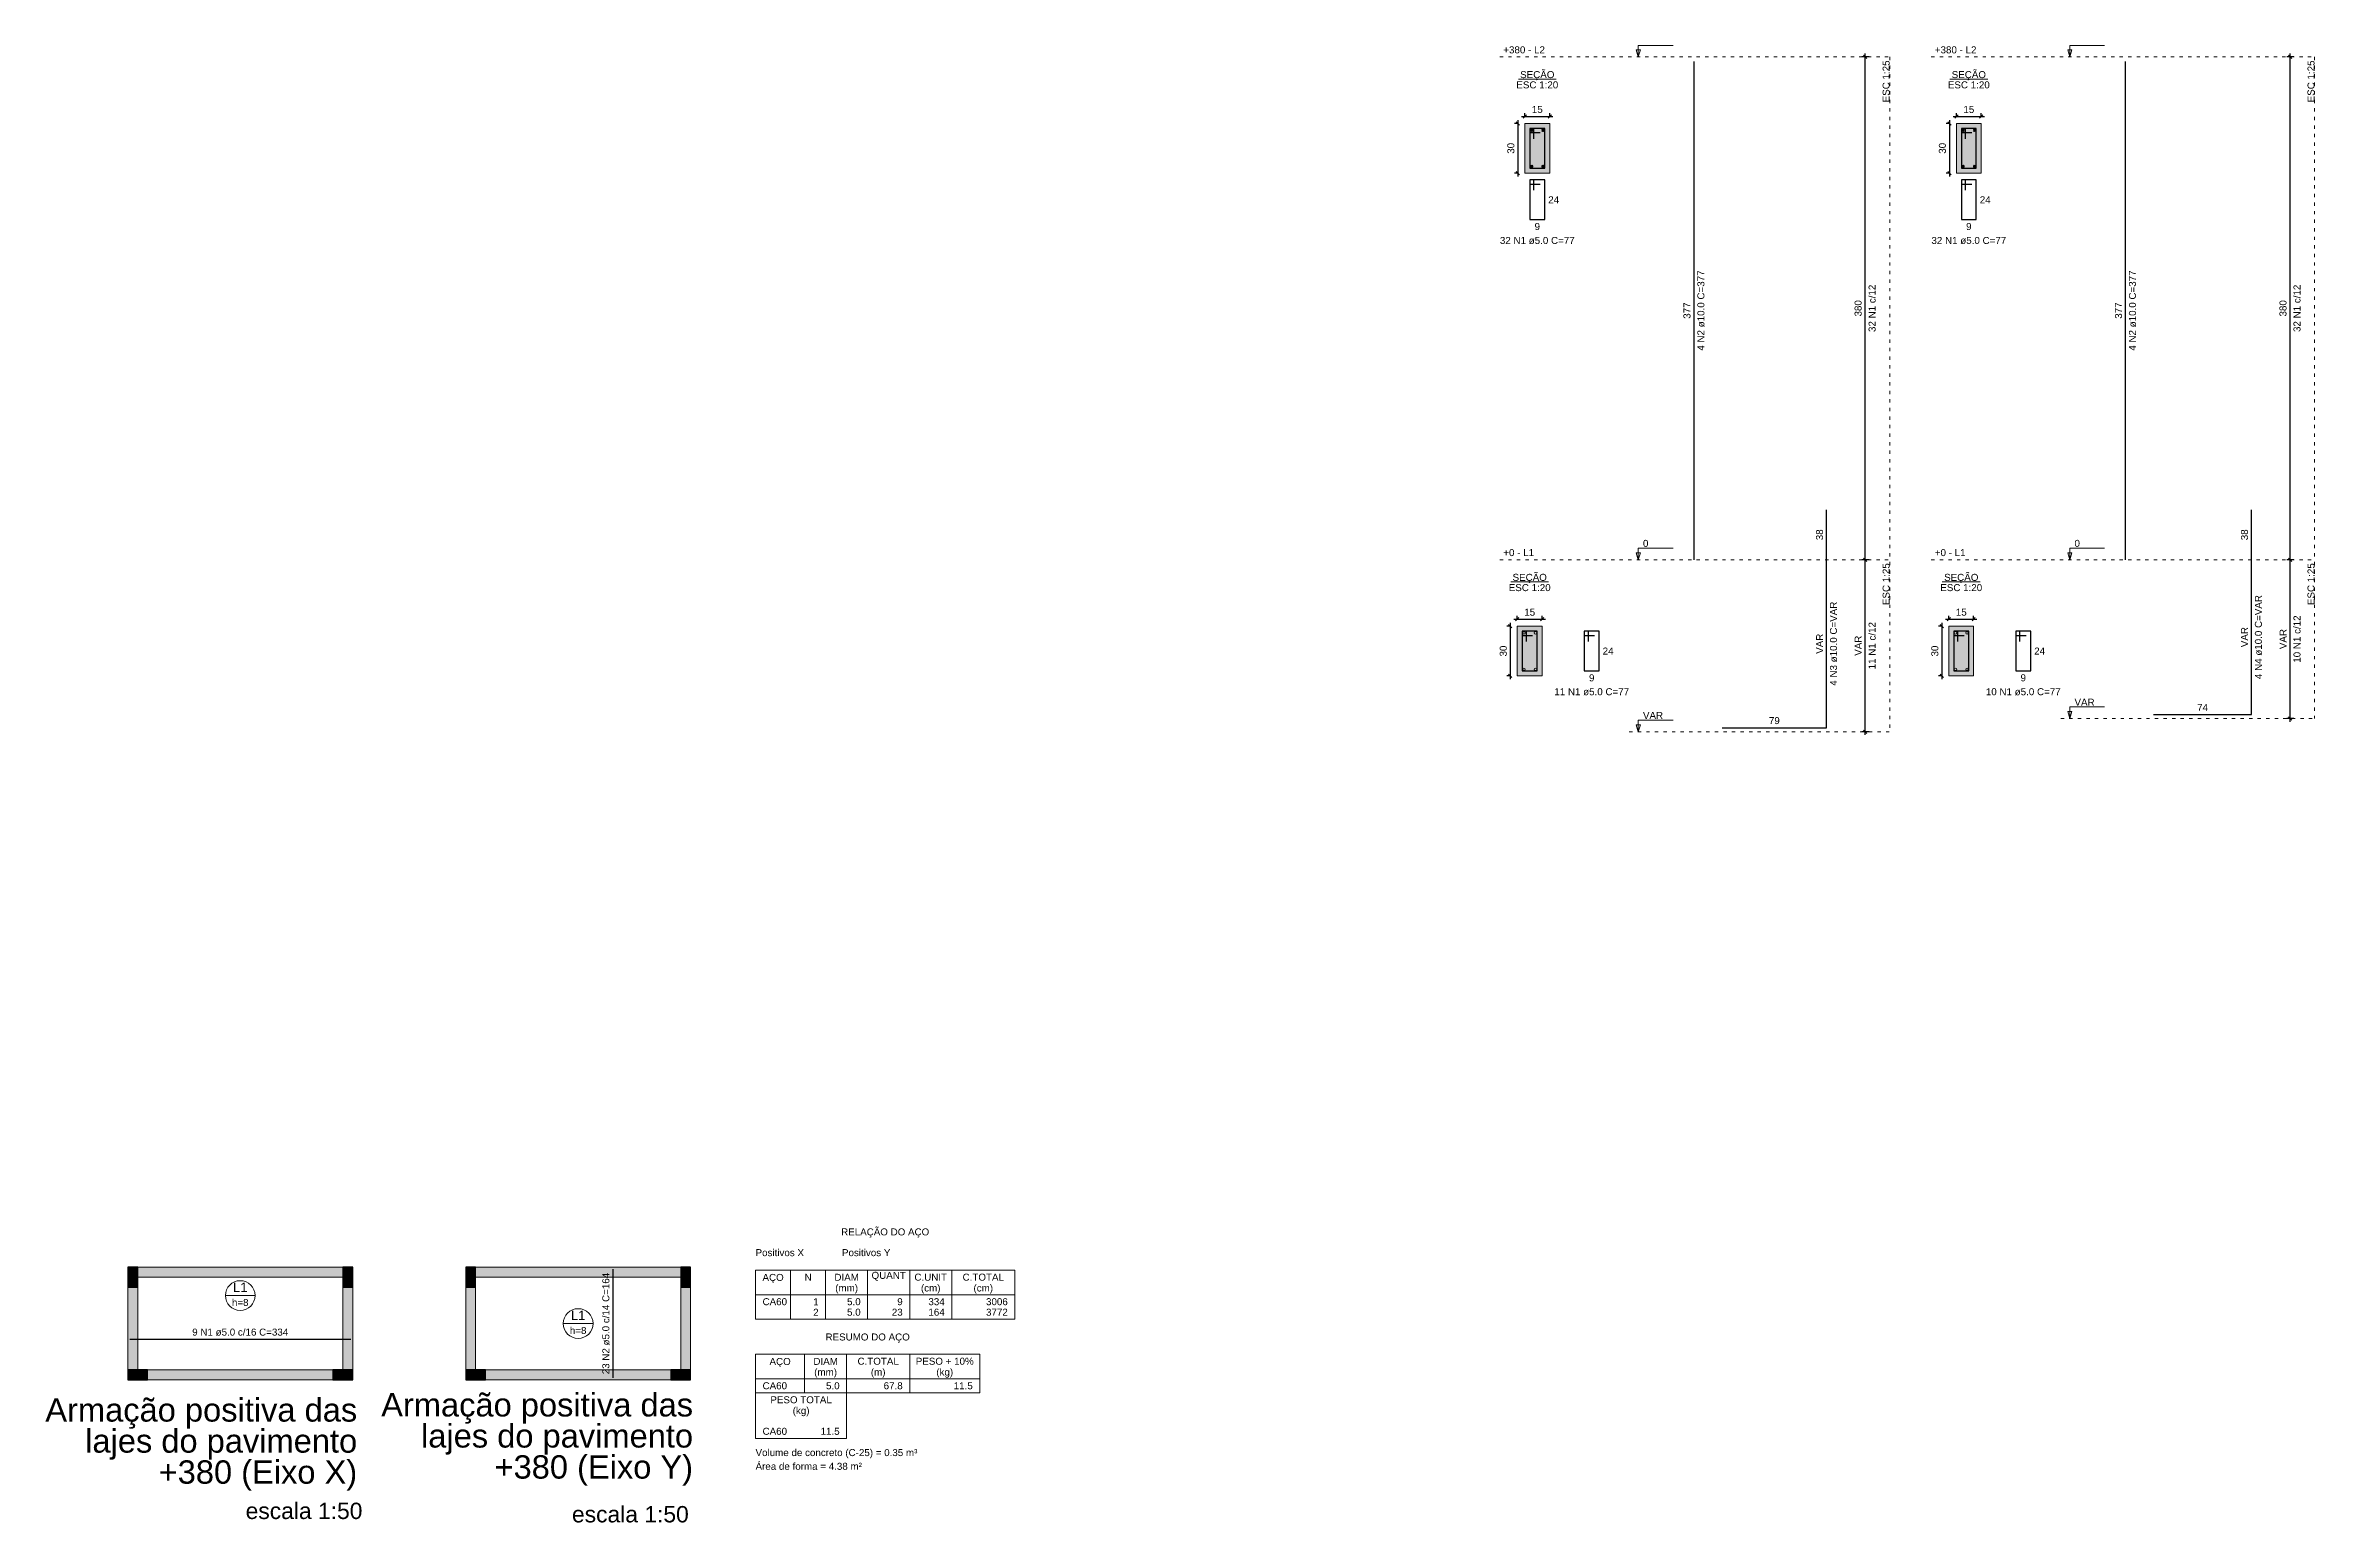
# Model space of a CAD drawing. Header units: inches. Extents: x 11 to 257, y -21 to 53.
# Drawn here: x 117.9 to 186.5, y -21.4 to 23.2 of the extents above; entities that cross this region are included whole.
import ezdxf

# ---------------------------------------------------------------- set-up
doc = ezdxf.new("R2010")
doc.units = ezdxf.units.IN
doc.header["$MEASUREMENT"] = 0
doc.linetypes.add('DOT2', pattern=[3.175, 0, -3.175])
for name, color, linetype, lineweight in [('CR-Textos dos elementos', 4, 'Continuous', 30), ('Descrição da armadura', 7, 'Continuous', 5), ('DT-Armadura positiva', 2, 'Continuous', 30), ('DT-Barras na forma', 2, 'Continuous', 30), ('DT-Barras no corte', 5, 'Continuous', 5), ('DT-Barras rebatidas', 2, 'Continuous', 30), ('DT-Cotas', 9, 'Continuous', 5), ('DT-Forma', 5, 'Continuous', 5), ('DT-Hachura seção pilares', 252, 'Continuous', 5), ('DT-Pontilhado', 9, 'DOT2', 5), ('DT-Relação do aço', 9, 'Continuous', 5), ('DT-Textos', 7, 'Continuous', 5), ('DT-Título', 3, 'Continuous', 20), ('FO-Hachura pilar que morre', 106, 'Continuous', 5), ('FO-Hachura viga', 43, 'Continuous', 5), ('FO-Pilares', 4, 'Continuous', 30), ('FO-Vigas', 1, 'Continuous', 20), ('Textos armaduras', 7, 'Continuous', 5)]:
    doc.layers.add(name, color=color, linetype=linetype, lineweight=lineweight)
doc.styles.add('Arial', font='arial.ttf')
doc.styles.get("Standard").update_dxf_attribs({"font": 'arial.ttf'})
doc.dimstyles.new('UM_20.000000', dxfattribs={"dimtxt": 0.18, "dimasz": 0.1, "dimexe": 0.1, "dimexo": 0.2, "dimgap": 0, "dimtad": 1, "dimtih": 1, "dimtoh": 1, "dimdec": 1, "dimlfac": 20, "dimzin": 0, "dimdsep": 46, "dimtxsty": 'Standard', "dimcen": 0.09, "dimdle": 0.1, "dimadec": 1, "dimazin": 2, "dimtfac": 1, "dimtdec": 4, "dimtofl": 0, "dimtmove": 0, "dimatfit": 3, "dimfxl": 1, "dimtolj": 1, "dimarcsym": 0})
doc.dimstyles.new('UM_25.000000', dxfattribs={"dimtxt": 0.18, "dimasz": 0.1, "dimexe": 0.1, "dimexo": 0.2, "dimgap": 0, "dimtad": 1, "dimtih": 1, "dimtoh": 1, "dimdec": 1, "dimlfac": 25, "dimzin": 0, "dimdsep": 46, "dimtxsty": 'Standard', "dimcen": 0.09, "dimdle": 0.1, "dimadec": 1, "dimazin": 2, "dimtfac": 1, "dimtdec": 4, "dimtofl": 0, "dimtmove": 0, "dimatfit": 3, "dimfxl": 1, "dimtolj": 1, "dimarcsym": 0})

# ---------------------------------------------------------------- blocks, each defined once
blk = doc.blocks.new('_Oblique')
at = {"color": 0, "linetype": 'ByBlock', "lineweight": -2}
blk.add_line((-0.5, -0.5), (0.5, 0.5), dxfattribs=at)
blk = doc.blocks.new('*D294')
at = {"layer": 'Defpoints', "color": 0, "transparency": 16777216}
for p in [(162.615, 20.856), (162.404, 19.356), (162.615, 19.356)]:
    blk.add_point(p, dxfattribs=at)
at = {"layer": 'DT-Cotas', "color": 0, "lineweight": -2, "transparency": 16777216}
for p, q in [((162.415, 20.856), (162.304, 20.856)), ((162.404, 20.956), (162.404, 19.256)), ((162.415, 19.356), (162.304, 19.356))]:
    blk.add_line(p, q, dxfattribs=at)
at = {"layer": 'DT-Cotas', "color": 0, "lineweight": -2, "transparency": 16777216, "xscale": 0.1, "yscale": 0.1, "zscale": 0.1}
for p, rotation in [((162.404, 20.856), 90), ((162.404, 19.356), 270)]:
    blk.add_blockref('_Oblique', p, dxfattribs=dict(at, rotation=rotation))
at = {"layer": 'DT-Cotas', "transparency": 16777216, "insert": (162.192, 20.106), "char_height": 0.2118, "attachment_point": 5, "rotation": 90, "style": 'Arial'}
blk.add_mtext('\\A1;30', dxfattribs=at)
blk = doc.blocks.new('*D295')
at = {"layer": 'Defpoints', "color": 0, "transparency": 16777216}
for p in [(162.615, 20.856), (163.365, 21.068), (163.365, 20.856)]:
    blk.add_point(p, dxfattribs=at)
at = {"layer": 'DT-Cotas', "color": 0, "lineweight": -2, "transparency": 16777216}
for p, q in [((162.515, 21.068), (163.465, 21.068)), ((162.615, 21.056), (162.615, 21.168)), ((163.365, 21.056), (163.365, 21.168))]:
    blk.add_line(p, q, dxfattribs=at)
at = {"layer": 'DT-Cotas', "color": 0, "lineweight": -2, "transparency": 16777216, "xscale": 0.1, "yscale": 0.1, "zscale": 0.1, "rotation": 180}
blk.add_blockref('_Oblique', (162.615, 21.068), dxfattribs=at)
at = {"layer": 'DT-Cotas', "color": 0, "lineweight": -2, "transparency": 16777216, "xscale": 0.1, "yscale": 0.1, "zscale": 0.1}
blk.add_blockref('_Oblique', (163.365, 21.068), dxfattribs=at)
at = {"layer": 'DT-Cotas', "transparency": 16777216, "insert": (162.99, 21.28), "char_height": 0.2118, "attachment_point": 5, "rotation": 0.00573, "style": 'Arial'}
blk.add_mtext('\\A1;15', dxfattribs=at)
blk = doc.blocks.new('*D278')
at = {"layer": 'Defpoints', "color": 0, "transparency": 16777216}
for p in [(172.902, 22.868), (173.22, 22.868), (173.22, 7.668)]:
    blk.add_point(p, dxfattribs=at)
at = {"layer": 'DT-Cotas', "color": 0, "lineweight": -2, "transparency": 16777216}
for p, q in [((173.02, 22.868), (172.802, 22.868)), ((172.902, 7.568), (172.902, 22.968)), ((173.02, 7.668), (172.802, 7.668))]:
    blk.add_line(p, q, dxfattribs=at)
at = {"layer": 'DT-Cotas', "color": 0, "lineweight": -2, "transparency": 16777216, "xscale": 0.1, "yscale": 0.1, "zscale": 0.1}
for p, rotation in [((172.902, 22.868), 90), ((172.902, 7.668), 270)]:
    blk.add_blockref('_Oblique', p, dxfattribs=dict(at, rotation=rotation))
blk = doc.blocks.new('*D279')
at = {"layer": 'Defpoints', "color": 0, "transparency": 16777216}
for p in [(162.386, 5.656), (162.174, 4.156), (162.386, 4.156)]:
    blk.add_point(p, dxfattribs=at)
at = {"layer": 'DT-Cotas', "color": 0, "lineweight": -2, "transparency": 16777216}
for p, q in [((162.186, 5.656), (162.074, 5.656)), ((162.174, 5.756), (162.174, 4.056)), ((162.186, 4.156), (162.074, 4.156))]:
    blk.add_line(p, q, dxfattribs=at)
at = {"layer": 'DT-Cotas', "color": 0, "lineweight": -2, "transparency": 16777216, "xscale": 0.1, "yscale": 0.1, "zscale": 0.1}
for p, rotation in [((162.174, 5.656), 90), ((162.174, 4.156), 270)]:
    blk.add_blockref('_Oblique', p, dxfattribs=dict(at, rotation=rotation))
at = {"layer": 'DT-Cotas', "transparency": 16777216, "insert": (161.963, 4.906), "char_height": 0.2118, "attachment_point": 5, "rotation": 90, "style": 'Arial'}
blk.add_mtext('\\A1;30', dxfattribs=at)
blk = doc.blocks.new('*D280')
at = {"layer": 'Defpoints', "color": 0, "transparency": 16777216}
for p in [(162.386, 5.656), (163.136, 5.868), (163.136, 5.656)]:
    blk.add_point(p, dxfattribs=at)
at = {"layer": 'DT-Cotas', "color": 0, "lineweight": -2, "transparency": 16777216}
for p, q in [((162.286, 5.868), (163.236, 5.868)), ((162.386, 5.856), (162.386, 5.968)), ((163.136, 5.856), (163.136, 5.968))]:
    blk.add_line(p, q, dxfattribs=at)
at = {"layer": 'DT-Cotas', "color": 0, "lineweight": -2, "transparency": 16777216, "xscale": 0.1, "yscale": 0.1, "zscale": 0.1, "rotation": 180}
blk.add_blockref('_Oblique', (162.386, 5.868), dxfattribs=at)
at = {"layer": 'DT-Cotas', "color": 0, "lineweight": -2, "transparency": 16777216, "xscale": 0.1, "yscale": 0.1, "zscale": 0.1}
blk.add_blockref('_Oblique', (163.136, 5.868), dxfattribs=at)
at = {"layer": 'DT-Cotas', "transparency": 16777216, "insert": (162.761, 6.08), "char_height": 0.2118, "attachment_point": 5, "rotation": 0.00573, "style": 'Arial'}
blk.add_mtext('\\A1;15', dxfattribs=at)
blk = doc.blocks.new('*D281')
at = {"layer": 'Defpoints', "color": 0, "transparency": 16777216}
for p in [(172.902, 7.668), (173.22, 7.668), (173.22, 2.468)]:
    blk.add_point(p, dxfattribs=at)
at = {"layer": 'DT-Cotas', "color": 0, "lineweight": -2, "transparency": 16777216}
for p, q in [((173.02, 7.668), (172.802, 7.668)), ((172.902, 2.368), (172.902, 7.768)), ((173.02, 2.468), (172.802, 2.468))]:
    blk.add_line(p, q, dxfattribs=at)
at = {"layer": 'DT-Cotas', "color": 0, "lineweight": -2, "transparency": 16777216, "xscale": 0.1, "yscale": 0.1, "zscale": 0.1}
for p, rotation in [((172.902, 7.668), 90), ((172.902, 2.468), 270)]:
    blk.add_blockref('_Oblique', p, dxfattribs=dict(at, rotation=rotation))
blk = doc.blocks.new('*D282')
at = {"layer": 'Defpoints', "color": 0, "transparency": 16777216}
for p in [(175.661, 20.856), (175.449, 19.356), (175.661, 19.356)]:
    blk.add_point(p, dxfattribs=at)
at = {"layer": 'DT-Cotas', "color": 0, "lineweight": -2, "transparency": 16777216}
for p, q in [((175.461, 20.856), (175.349, 20.856)), ((175.449, 20.956), (175.449, 19.256)), ((175.461, 19.356), (175.349, 19.356))]:
    blk.add_line(p, q, dxfattribs=at)
at = {"layer": 'DT-Cotas', "color": 0, "lineweight": -2, "transparency": 16777216, "xscale": 0.1, "yscale": 0.1, "zscale": 0.1}
for p, rotation in [((175.449, 20.856), 90), ((175.449, 19.356), 270)]:
    blk.add_blockref('_Oblique', p, dxfattribs=dict(at, rotation=rotation))
at = {"layer": 'DT-Cotas', "transparency": 16777216, "insert": (175.237, 20.106), "char_height": 0.2118, "attachment_point": 5, "rotation": 90, "style": 'Arial'}
blk.add_mtext('\\A1;30', dxfattribs=at)
blk = doc.blocks.new('*D283')
at = {"layer": 'Defpoints', "color": 0, "transparency": 16777216}
for p in [(175.661, 20.856), (176.411, 21.068), (176.411, 20.856)]:
    blk.add_point(p, dxfattribs=at)
at = {"layer": 'DT-Cotas', "color": 0, "lineweight": -2, "transparency": 16777216}
for p, q in [((175.561, 21.068), (176.511, 21.068)), ((175.661, 21.056), (175.661, 21.168)), ((176.411, 21.056), (176.411, 21.168))]:
    blk.add_line(p, q, dxfattribs=at)
at = {"layer": 'DT-Cotas', "color": 0, "lineweight": -2, "transparency": 16777216, "xscale": 0.1, "yscale": 0.1, "zscale": 0.1, "rotation": 180}
blk.add_blockref('_Oblique', (175.661, 21.068), dxfattribs=at)
at = {"layer": 'DT-Cotas', "color": 0, "lineweight": -2, "transparency": 16777216, "xscale": 0.1, "yscale": 0.1, "zscale": 0.1}
blk.add_blockref('_Oblique', (176.411, 21.068), dxfattribs=at)
at = {"layer": 'DT-Cotas', "transparency": 16777216, "insert": (176.036, 21.28), "char_height": 0.2118, "attachment_point": 5, "rotation": 0.00573, "style": 'Arial'}
blk.add_mtext('\\A1;15', dxfattribs=at)
blk = doc.blocks.new('*D284')
at = {"layer": 'Defpoints', "color": 0, "transparency": 16777216}
for p in [(185.748, 22.868), (186.065, 22.868), (186.065, 7.668)]:
    blk.add_point(p, dxfattribs=at)
at = {"layer": 'DT-Cotas', "color": 0, "lineweight": -2, "transparency": 16777216}
for p, q in [((185.865, 22.868), (185.648, 22.868)), ((185.748, 7.568), (185.748, 22.968)), ((185.865, 7.668), (185.648, 7.668))]:
    blk.add_line(p, q, dxfattribs=at)
at = {"layer": 'DT-Cotas', "color": 0, "lineweight": -2, "transparency": 16777216, "xscale": 0.1, "yscale": 0.1, "zscale": 0.1}
for p, rotation in [((185.748, 22.868), 90), ((185.748, 7.668), 270)]:
    blk.add_blockref('_Oblique', p, dxfattribs=dict(at, rotation=rotation))
blk = doc.blocks.new('*D285')
at = {"layer": 'Defpoints', "color": 0, "transparency": 16777216}
for p in [(175.432, 5.656), (175.22, 4.156), (175.432, 4.156)]:
    blk.add_point(p, dxfattribs=at)
at = {"layer": 'DT-Cotas', "color": 0, "lineweight": -2, "transparency": 16777216}
for p, q in [((175.232, 5.656), (175.12, 5.656)), ((175.22, 5.756), (175.22, 4.056)), ((175.232, 4.156), (175.12, 4.156))]:
    blk.add_line(p, q, dxfattribs=at)
at = {"layer": 'DT-Cotas', "color": 0, "lineweight": -2, "transparency": 16777216, "xscale": 0.1, "yscale": 0.1, "zscale": 0.1}
for p, rotation in [((175.22, 5.656), 90), ((175.22, 4.156), 270)]:
    blk.add_blockref('_Oblique', p, dxfattribs=dict(at, rotation=rotation))
at = {"layer": 'DT-Cotas', "transparency": 16777216, "insert": (175.008, 4.906), "char_height": 0.2118, "attachment_point": 5, "rotation": 90, "style": 'Arial'}
blk.add_mtext('\\A1;30', dxfattribs=at)
blk = doc.blocks.new('*D286')
at = {"layer": 'Defpoints', "color": 0, "transparency": 16777216}
for p in [(175.432, 5.656), (176.182, 5.868), (176.182, 5.656)]:
    blk.add_point(p, dxfattribs=at)
at = {"layer": 'DT-Cotas', "color": 0, "lineweight": -2, "transparency": 16777216}
for p, q in [((175.332, 5.868), (176.282, 5.868)), ((175.432, 5.856), (175.432, 5.968)), ((176.182, 5.856), (176.182, 5.968))]:
    blk.add_line(p, q, dxfattribs=at)
at = {"layer": 'DT-Cotas', "color": 0, "lineweight": -2, "transparency": 16777216, "xscale": 0.1, "yscale": 0.1, "zscale": 0.1, "rotation": 180}
blk.add_blockref('_Oblique', (175.432, 5.868), dxfattribs=at)
at = {"layer": 'DT-Cotas', "color": 0, "lineweight": -2, "transparency": 16777216, "xscale": 0.1, "yscale": 0.1, "zscale": 0.1}
blk.add_blockref('_Oblique', (176.182, 5.868), dxfattribs=at)
at = {"layer": 'DT-Cotas', "transparency": 16777216, "insert": (175.807, 6.08), "char_height": 0.2118, "attachment_point": 5, "rotation": 0.00573, "style": 'Arial'}
blk.add_mtext('\\A1;15', dxfattribs=at)
blk = doc.blocks.new('*D287')
at = {"layer": 'Defpoints', "color": 0, "transparency": 16777216}
for p in [(185.748, 7.668), (186.065, 7.668), (186.065, 2.868)]:
    blk.add_point(p, dxfattribs=at)
at = {"layer": 'DT-Cotas', "color": 0, "lineweight": -2, "transparency": 16777216}
for p, q in [((185.865, 7.668), (185.648, 7.668)), ((185.748, 2.768), (185.748, 7.768)), ((185.865, 2.868), (185.648, 2.868))]:
    blk.add_line(p, q, dxfattribs=at)
at = {"layer": 'DT-Cotas', "color": 0, "lineweight": -2, "transparency": 16777216, "xscale": 0.1, "yscale": 0.1, "zscale": 0.1}
for p, rotation in [((185.748, 7.668), 90), ((185.748, 2.868), 270)]:
    blk.add_blockref('_Oblique', p, dxfattribs=dict(at, rotation=rotation))

msp = doc.modelspace()

# ---------------------------------------------------------------- hatches: boundary and pattern name
at = {"layer": 'DT-Hachura seção pilares', "linetype": 'Continuous'}
for points in [[(162.6155, 19.3559), (162.6155, 19.3559), (163.3655, 19.3559), (163.3655, 20.8559), (162.6155, 20.8559), (162.6155, 19.3559)], [(175.6609, 19.3559), (175.6609, 19.3559), (176.4109, 19.3559), (176.4109, 20.8559), (175.6609, 20.8559), (175.6609, 19.3559)], [(162.3863, 4.1559), (162.3863, 4.1559), (163.1363, 4.1559), (163.1363, 5.6559), (162.3863, 5.6559), (162.3863, 4.1559)], [(175.4317, 4.1559), (175.4317, 4.1559), (176.1817, 4.1559), (176.1817, 5.6559), (175.4317, 5.6559), (175.4317, 4.1559)]]:
    msp.add_hatch(color=256, dxfattribs=at).paths.add_polyline_path(points)
at = {"layer": 'FO-Hachura pilar que morre', "linetype": 'Continuous'}
for points in [[(120.68, -13.7268), (120.53, -13.7268), (120.38, -13.7268), (120.38, -14.0268), (120.38, -14.3268), (120.53, -14.3268), (120.68, -14.3268), (120.68, -14.0268)], [(126.88, -14.3268), (127.03, -14.3268), (127.18, -14.3268), (127.18, -14.0268), (127.18, -13.7268), (127.03, -13.7268), (126.88, -13.7268), (126.88, -14.0268)], [(130.8959, -13.7268), (130.7459, -13.7268), (130.5959, -13.7268), (130.5959, -14.0268), (130.5959, -14.3268), (130.7459, -14.3268), (130.8959, -14.3268), (130.8959, -14.0268)], [(137.0959, -14.3268), (137.2459, -14.3268), (137.3959, -14.3268), (137.3959, -14.0268), (137.3959, -13.7268), (137.2459, -13.7268), (137.0959, -13.7268), (137.0959, -14.0268)], [(120.38, -16.8268), (120.38, -16.9768), (120.38, -17.1268), (120.68, -17.1268), (120.98, -17.1268), (120.98, -16.9768), (120.98, -16.8268), (120.68, -16.8268)], [(127.18, -17.1268), (127.18, -16.9768), (127.18, -16.8268), (126.88, -16.8268), (126.58, -16.8268), (126.58, -16.9768), (126.58, -17.1268), (126.88, -17.1268)], [(130.5959, -16.8268), (130.5959, -16.9768), (130.5959, -17.1268), (130.8959, -17.1268), (131.1959, -17.1268), (131.1959, -16.9768), (131.1959, -16.8268), (130.8959, -16.8268)], [(137.3959, -17.1268), (137.3959, -16.9768), (137.3959, -16.8268), (137.0959, -16.8268), (136.7959, -16.8268), (136.7959, -16.9768), (136.7959, -17.1268), (137.0959, -17.1268)]]:
    msp.add_hatch(color=256, dxfattribs=at).paths.add_polyline_path(points)
at = {"layer": 'FO-Hachura viga', "linetype": 'Continuous'}
for points in [[(120.68, -14.3268), (120.68, -14.3268), (120.38, -14.3268), (120.38, -16.8268), (120.68, -16.8268), (120.68, -14.3268)], [(126.88, -13.7268), (126.88, -13.7268), (120.68, -13.7268), (120.68, -14.0268), (126.88, -14.0268), (126.88, -13.7268)], [(127.18, -14.3268), (127.18, -14.3268), (126.88, -14.3268), (126.88, -16.8268), (127.18, -16.8268), (127.18, -14.3268)], [(130.8959, -14.3268), (130.8959, -14.3268), (130.5959, -14.3268), (130.5959, -16.8268), (130.8959, -16.8268), (130.8959, -14.3268)], [(137.0959, -13.7268), (137.0959, -13.7268), (130.8959, -13.7268), (130.8959, -14.0268), (137.0959, -14.0268), (137.0959, -13.7268)], [(137.3959, -14.3268), (137.3959, -14.3268), (137.0959, -14.3268), (137.0959, -16.8268), (137.3959, -16.8268), (137.3959, -14.3268)], [(126.58, -16.8268), (126.58, -16.8268), (120.98, -16.8268), (120.98, -17.1268), (126.58, -17.1268), (126.58, -16.8268)], [(136.7959, -16.8268), (136.7959, -16.8268), (131.1959, -16.8268), (131.1959, -17.1268), (136.7959, -17.1268), (136.7959, -16.8268)]]:
    msp.add_hatch(color=256, dxfattribs=at).paths.add_polyline_path(points)

# ---------------------------------------------------------------- linework, layer by layer
at = {"layer": 'DT-Armadura positiva'}
for p, q in [((135.0499, -17.0668), (135.0499, -13.7868)), ((120.44, -15.9028), (127.12, -15.9028))]:
    msp.add_line(p, q, dxfattribs=at)
at = {"layer": 'DT-Barras na forma'}
for points in [[(162.8905, 20.3934), (162.8905, 20.7059), (162.7655, 20.7059), (162.7655, 19.5059), (163.2155, 19.5059), (163.2155, 20.7059), (162.7655, 20.7059), (162.7655, 20.5809), (163.078, 20.5809)], [(175.9359, 20.3934), (175.9359, 20.7059), (175.8109, 20.7059), (175.8109, 19.5059), (176.2609, 19.5059), (176.2609, 20.7059), (175.8109, 20.7059), (175.8109, 20.5809), (176.1234, 20.5809)], [(162.6613, 5.1934), (162.6613, 5.5059), (162.5363, 5.5059), (162.5363, 4.3059), (162.9863, 4.3059), (162.9863, 5.5059), (162.5363, 5.5059), (162.5363, 5.3809), (162.8488, 5.3809)], [(175.7067, 5.1934), (175.7067, 5.5059), (175.5817, 5.5059), (175.5817, 4.3059), (176.0317, 4.3059), (176.0317, 5.5059), (175.5817, 5.5059), (175.5817, 5.3809), (175.8942, 5.3809)]]:
    msp.add_lwpolyline(points, dxfattribs=at)
at = {"layer": 'DT-Barras no corte'}
for p, q in [((162.778, 20.6184), (162.853, 20.6934)), ((162.778, 20.6934), (162.853, 20.6184)), ((163.128, 20.6184), (163.203, 20.6934)), ((163.128, 20.6934), (163.203, 20.6184)), ((175.8234, 20.6184), (175.8984, 20.6934)), ((175.8234, 20.6934), (175.8984, 20.6184)), ((176.1734, 20.6184), (176.2484, 20.6934)), ((176.1734, 20.6934), (176.2484, 20.6184)), ((162.778, 19.5184), (162.853, 19.5934)), ((162.778, 19.5934), (162.853, 19.5184)), ((163.128, 19.5184), (163.203, 19.5934)), ((163.128, 19.5934), (163.203, 19.5184)), ((175.8234, 19.5184), (175.8984, 19.5934)), ((175.8234, 19.5934), (175.8984, 19.5184)), ((176.1734, 19.5184), (176.2484, 19.5934)), ((176.1734, 19.5934), (176.2484, 19.5184))]:
    msp.add_line(p, q, dxfattribs=at)
for centre in [(162.8155, 20.6559), (163.1655, 20.6559), (175.8609, 20.6559), (176.2109, 20.6559), (162.8155, 19.5559), (163.1655, 19.5559), (175.8609, 19.5559), (176.2109, 19.5559), (162.5863, 5.4559), (162.9363, 5.4559), (175.6317, 5.4559), (175.9817, 5.4559), (162.5863, 4.3559), (162.9363, 4.3559), (175.6317, 4.3559), (175.9817, 4.3559)]:
    msp.add_circle(centre, 0.0375, dxfattribs=at)
at = {"layer": 'DT-Barras rebatidas'}
for p, q in [((167.7301, 7.668), (167.7301, 22.732)), ((180.7756, 7.668), (180.7756, 22.732)), ((162.8905, 19.15), (162.7655, 19.15)), ((162.7655, 19.15), (162.7655, 17.95)), ((163.2155, 19.15), (162.7655, 19.15)), ((162.7655, 19.15), (162.7655, 19.025)), ((162.7655, 19.025), (163.078, 19.025)), ((162.8905, 18.8375), (162.8905, 19.15)), ((163.2155, 17.95), (163.2155, 19.15)), ((175.9359, 19.15), (175.8109, 19.15)), ((175.8109, 19.15), (175.8109, 17.95)), ((176.2609, 19.15), (175.8109, 19.15)), ((175.8109, 19.15), (175.8109, 19.025)), ((175.8109, 19.025), (176.1234, 19.025)), ((175.9359, 18.8375), (175.9359, 19.15)), ((176.2609, 17.95), (176.2609, 19.15)), ((162.7655, 17.95), (163.2155, 17.95)), ((175.8109, 17.95), (176.2609, 17.95)), ((171.7373, 7.668), (171.7373, 9.1748)), ((184.5828, 7.668), (184.5828, 9.1748)), ((171.7373, 2.588), (171.7373, 7.668)), ((184.5828, 2.988), (184.5828, 7.668)), ((164.5357, 5.5059), (164.4107, 5.5059)), ((164.4107, 5.5059), (164.4107, 4.3059)), ((164.8607, 5.5059), (164.4107, 5.5059)), ((164.4107, 5.5059), (164.4107, 5.3809)), ((164.5357, 5.1934), (164.5357, 5.5059)), ((164.8607, 4.3059), (164.8607, 5.5059)), ((177.5812, 5.5059), (177.4562, 5.5059)), ((177.4562, 5.5059), (177.4562, 4.3059)), ((177.9062, 5.5059), (177.4562, 5.5059)), ((177.4562, 5.5059), (177.4562, 5.3809)), ((177.5812, 5.1934), (177.5812, 5.5059)), ((177.9062, 4.3059), (177.9062, 5.5059)), ((164.4107, 5.3809), (164.7232, 5.3809)), ((177.4562, 5.3809), (177.7687, 5.3809)), ((164.4107, 4.3059), (164.8607, 4.3059)), ((177.4562, 4.3059), (177.9062, 4.3059)), ((181.6228, 2.988), (184.5828, 2.988)), ((168.5773, 2.588), (171.7373, 2.588))]:
    msp.add_line(p, q, dxfattribs=at)
at = {"layer": 'DT-Forma'}
for points in [[(162.6155, 19.3559), (163.3655, 19.3559), (163.3655, 20.8559), (162.6155, 20.8559), (162.6155, 19.3559)], [(175.6609, 19.3559), (176.4109, 19.3559), (176.4109, 20.8559), (175.6609, 20.8559), (175.6609, 19.3559)], [(162.3863, 4.1559), (163.1363, 4.1559), (163.1363, 5.6559), (162.3863, 5.6559), (162.3863, 4.1559)], [(175.4317, 4.1559), (176.1817, 4.1559), (176.1817, 5.6559), (175.4317, 5.6559), (175.4317, 4.1559)]]:
    msp.add_lwpolyline(points, close=True, dxfattribs=at)
at = {"layer": 'DT-Pontilhado', "ltscale": 0.05}
for p, q in [((161.8568, 22.868), (173.6435, 22.868)), ((173.6435, 22.868), (173.6435, 2.468)), ((174.9022, 22.868), (186.489, 22.868)), ((186.489, 22.868), (186.489, 2.868)), ((161.8568, 7.668), (173.6435, 7.668)), ((174.9022, 7.668), (186.489, 7.668)), ((178.8149, 2.868), (186.489, 2.868)), ((165.7694, 2.468), (173.6435, 2.468))]:
    msp.add_line(p, q, dxfattribs=at)
at = {"layer": 'DT-Relação do aço', "linetype": 'Continuous'}
for p, q in [((139.3587, -13.8157), (147.1953, -13.8157)), ((139.3587, -13.8157), (139.3587, -15.2983)), ((140.4177, -13.8157), (140.4177, -15.2983)), ((141.4767, -13.8157), (141.4767, -15.2983)), ((142.7475, -13.8157), (142.7475, -15.2983)), ((144.0183, -13.8157), (144.0183, -15.2983)), ((145.2891, -13.8157), (145.2891, -15.2983)), ((147.1953, -13.8157), (147.1953, -15.2983)), ((139.3587, -14.557), (147.1953, -14.557)), ((139.3587, -15.2983), (147.1953, -15.2983)), ((139.3587, -16.3573), (139.3587, -17.5222)), ((139.3587, -16.3573), (146.1363, -16.3573)), ((140.8413, -16.3573), (140.8413, -17.5222)), ((142.1121, -16.3573), (142.1121, -17.5222)), ((144.0183, -16.3573), (144.0183, -17.5222)), ((146.1363, -16.3573), (146.1363, -17.5222)), ((139.3587, -17.0986), (146.1363, -17.0986)), ((139.3587, -17.5222), (146.1363, -17.5222)), ((139.3587, -17.5222), (139.3587, -18.8989)), ((142.1121, -18.8989), (142.1121, -17.5222)), ((139.3587, -18.8989), (142.1121, -18.8989))]:
    msp.add_line(p, q, dxfattribs=at)
at = {"layer": 'DT-Textos'}
for p, q in [((162.4183, 22.2008), (163.5627, 22.2008)), ((175.4637, 22.2008), (176.6081, 22.2008)), ((162.1891, 7.0008), (163.3335, 7.0008)), ((175.2345, 7.0008), (176.3789, 7.0008)), ((123.3307, -14.5796), (124.2293, -14.5796)), ((133.5466, -15.4268), (134.4452, -15.4268))]:
    msp.add_line(p, q, dxfattribs=at)
for points in [[(166.0447, 22.868), (166.1083, 23.0798), (165.9812, 23.0798), (166.0447, 22.868), (166.0447, 23.218), (167.0947, 23.218)], [(179.0902, 22.868), (179.1537, 23.0798), (179.0267, 23.0798), (179.0902, 22.868), (179.0902, 23.218), (180.1402, 23.218)], [(166.0447, 7.668), (166.1083, 7.8798), (165.9812, 7.8798), (166.0447, 7.668), (166.0447, 8.018), (167.0947, 8.018)], [(179.0902, 7.668), (179.1537, 7.8798), (179.0267, 7.8798), (179.0902, 7.668), (179.0902, 8.018), (180.1402, 8.018)], [(166.0447, 2.468), (166.1083, 2.6798), (165.9812, 2.6798), (166.0447, 2.468), (166.0447, 2.818), (167.0947, 2.818)], [(179.0902, 2.868), (179.1537, 3.0798), (179.0267, 3.0798), (179.0902, 2.868), (179.0902, 3.218), (180.1402, 3.218)]]:
    msp.add_lwpolyline(points, dxfattribs=at)
for centre in [(123.78, -14.5796), (133.9959, -15.4268)]:
    msp.add_circle(centre, 0.4493, dxfattribs=at)
at = {"layer": 'FO-Pilares'}
for points in [[(120.68, -13.7268), (120.53, -13.7268), (120.38, -13.7268), (120.38, -14.0268), (120.38, -14.3268), (120.53, -14.3268), (120.68, -14.3268), (120.68, -14.0268), (120.68, -13.7268)], [(126.88, -14.3268), (127.03, -14.3268), (127.18, -14.3268), (127.18, -14.0268), (127.18, -13.7268), (127.03, -13.7268), (126.88, -13.7268), (126.88, -14.0268), (126.88, -14.3268)], [(130.8959, -13.7268), (130.7459, -13.7268), (130.5959, -13.7268), (130.5959, -14.0268), (130.5959, -14.3268), (130.7459, -14.3268), (130.8959, -14.3268), (130.8959, -14.0268), (130.8959, -13.7268)], [(137.0959, -14.3268), (137.2459, -14.3268), (137.3959, -14.3268), (137.3959, -14.0268), (137.3959, -13.7268), (137.2459, -13.7268), (137.0959, -13.7268), (137.0959, -14.0268), (137.0959, -14.3268)], [(120.38, -16.8268), (120.38, -16.9768), (120.38, -17.1268), (120.68, -17.1268), (120.98, -17.1268), (120.98, -16.9768), (120.98, -16.8268), (120.68, -16.8268), (120.38, -16.8268)], [(127.18, -17.1268), (127.18, -16.9768), (127.18, -16.8268), (126.88, -16.8268), (126.58, -16.8268), (126.58, -16.9768), (126.58, -17.1268), (126.88, -17.1268), (127.18, -17.1268)], [(130.5959, -16.8268), (130.5959, -16.9768), (130.5959, -17.1268), (130.8959, -17.1268), (131.1959, -17.1268), (131.1959, -16.9768), (131.1959, -16.8268), (130.8959, -16.8268), (130.5959, -16.8268)], [(137.3959, -17.1268), (137.3959, -16.9768), (137.3959, -16.8268), (137.0959, -16.8268), (136.7959, -16.8268), (136.7959, -16.9768), (136.7959, -17.1268), (137.0959, -17.1268), (137.3959, -17.1268)]]:
    msp.add_lwpolyline(points, close=True, dxfattribs=at)
at = {"layer": 'FO-Vigas'}
for p, q in [((120.38, -16.8268), (120.38, -14.3268)), ((120.68, -13.7268), (126.88, -13.7268)), ((120.68, -14.0268), (126.88, -14.0268)), ((120.68, -16.8268), (120.68, -14.3268)), ((126.88, -16.8268), (126.88, -14.3268)), ((127.18, -16.8268), (127.18, -14.3268)), ((130.5959, -16.8268), (130.5959, -14.3268)), ((130.8959, -13.7268), (137.0959, -13.7268)), ((130.8959, -14.0268), (137.0959, -14.0268)), ((130.8959, -16.8268), (130.8959, -14.3268)), ((137.0959, -16.8268), (137.0959, -14.3268)), ((137.3959, -16.8268), (137.3959, -14.3268)), ((120.98, -16.8268), (126.58, -16.8268)), ((120.98, -17.1268), (126.58, -17.1268)), ((131.1959, -16.8268), (136.7959, -16.8268)), ((131.1959, -17.1268), (136.7959, -17.1268))]:
    msp.add_line(p, q, dxfattribs=at)

# ---------------------------------------------------------------- texts
at = {"layer": 'CR-Textos dos elementos', "color": 4, "linetype": 'Continuous', "char_height": 0.4942, "width": 6.54678, "attachment_point": 8, "line_spacing_factor": 0.798, "style": 'Arial'}
for insert in [(125.7089, -21.344), (135.5741, -21.4455)]:
    msp.add_mtext('escala 1:50', dxfattribs=dict(at, insert=insert))
at = {"layer": 'Descrição da armadura', "linetype": 'Continuous', "char_height": 0.2118, "attachment_point": 8, "line_spacing_factor": 0.798, "style": 'Arial'}
for s, insert, width in [('32 N1 ø5.0 C=77', (162.9905, 17.2087), 4.534748), ('32 N1 ø5.0 C=77', (176.0359, 17.2087), 4.534748), ('11 N1 ø5.0 C=77', (164.6357, 3.5646), 4.534748), ('10 N1 ø5.0 C=77', (177.6812, 3.5646), 4.534748), ('9 N1 ø5.0 c/16 C=334', (123.78, -15.7969), 5.820954)]:
    msp.add_mtext(s, dxfattribs=dict(at, insert=insert, width=width))
at = {"layer": 'Descrição da armadura', "linetype": 'Continuous', "char_height": 0.2118, "attachment_point": 8, "rotation": 90, "line_spacing_factor": 0.798, "style": 'Arial'}
for s, insert, width in [('4 N2 ø10.0 C=377', (168.0478, 15.2), 4.8647), ('32 N1 c/12', (173.2199, 15.268), 2.869342), ('4 N2 ø10.0 C=377', (181.0933, 15.2), 4.8647), ('32 N1 c/12', (186.0654, 15.268), 2.869342), ('4 N3 ø10.0 C=VAR', (172.055, 5.128), 5.094711), ('4 N4 ø10.0 C=VAR', (184.9005, 5.328), 5.094711), ('11 N1 c/12', (173.2199, 5.068), 2.869342), ('10 N1 c/12', (186.0654, 5.268), 2.869342), ('23 N2 ø5.0 c/14 C=164', (134.944, -15.4268), 6.150907)]:
    msp.add_mtext(s, dxfattribs=dict(at, insert=insert, width=width))
at = {"layer": 'DT-Cotas', "linetype": 'Continuous', "char_height": 0.2118, "attachment_point": 8, "rotation": 90, "line_spacing_factor": 0.798, "style": 'Arial'}
for s, insert, width in [('380', (172.7963, 15.268), 0.989858), ('380', (185.6418, 15.268), 0.989858), ('VAR', (185.6418, 5.268), 1.219869), ('VAR', (172.7963, 5.068), 1.219869)]:
    msp.add_mtext(s, dxfattribs=dict(at, insert=insert, width=width))
at = {"layer": 'DT-Relação do aço', "linetype": 'Continuous', "char_height": 0.2118, "line_spacing_factor": 0.798, "style": 'Arial'}
for s, insert, width, attachment_point in [('RELAÇÃO DO AÇO', (143.2773, -12.8269), 5.340655, 8), ('Positivos X', (139.3587, -13.3921), 2.934521, 7), ('Positivos Y', (141.9709, -13.3921), 2.934521, 7), ('AÇO', (139.8883, -14.2029), 1.285627, 8), ('N', (140.9472, -14.1334), 0.428446, 8), ('DIAM', (142.1121, -14.1334), 1.483193, 8), ('(mm)', (142.1123, -14.5209), 1.383541, 8), ('QUANT', (143.3829, -14.1334), 2.076471, 8), ('C.UNIT', (144.6537, -14.1334), 1.977398, 8), ('(cm)', (144.6533, -14.5209), 1.185975, 8), ('C.TOTAL', (146.2422, -14.1334), 2.505206, 8), ('(cm)', (146.2423, -14.5209), 1.185975, 8), ('RESUMO DO AÇO', (142.7473, -16.0039), 5.109195, 8), ('DIAM', (141.4767, -16.675), 1.483193, 8), ('C.TOTAL', (143.0652, -16.675), 2.505206, 8), ('PESO + 10%', (145.0773, -16.675), 3.512155, 8), ('AÇO', (140.1003, -16.7449), 1.285627, 8), ('(mm)', (141.4763, -17.0629), 1.383541, 8), ('(m)', (143.0653, -17.0629), 0.889337, 8), ('(kg)', (145.0773, -17.0629), 1.021723, 8), ('CA60', (139.5705, -17.4163), 1.484062, 7), ('PESO TOTAL', (140.7354, -17.8399), 3.725364, 8), ('5.0', (141.9003, -17.4163), 0.824737, 9), ('67.8', (143.8065, -17.4163), 1.154689, 9), ('11.5', (145.9245, -17.4163), 1.154689, 9), ('(kg)', (140.7353, -18.2279), 1.021723, 8), ('CA60', (139.5705, -18.793), 1.484062, 7), ('11.5', (141.9003, -18.793), 1.154689, 9), ('Área de forma = 4.38 m²', (139.3587, -19.852), 6.446676, 7), ('Volume de concreto (C-25) = 0.35 m³', (139.3583, -19.4979), 9.809933, 7)]:
    msp.add_mtext(s, dxfattribs=dict(at, insert=insert, width=width, attachment_point=attachment_point))
at = {"layer": 'DT-Relação do aço', "color": 9, "linetype": 'Continuous', "char_height": 0.2118, "line_spacing_factor": 0.798, "style": 'Arial'}
for s, insert, width, attachment_point in [('CA60', (139.5705, -14.8747), 1.484062, 7), ('2', (141.2649, -15.1924), 0.329953, 9), ('1', (141.2649, -14.8747), 0.329953, 9), ('5.0', (142.5357, -14.8747), 0.824737, 9), ('5.0', (142.5357, -15.1924), 0.824737, 9), ('23', (143.8065, -15.1924), 0.659905, 9), ('9', (143.8065, -14.8747), 0.329953, 9), ('334', (145.0773, -14.8747), 0.989858, 9), ('164', (145.0773, -15.1924), 0.989858, 9), ('3006', (146.9835, -14.8747), 1.31981, 9), ('3772', (146.9835, -15.1924), 1.31981, 9)]:
    msp.add_mtext(s, dxfattribs=dict(at, insert=insert, width=width, attachment_point=attachment_point))
at = {"layer": 'DT-Textos', "linetype": 'Continuous', "char_height": 0.2118, "line_spacing_factor": 0.798, "style": 'Arial'}
for s, insert, width, attachment_point in [('+380 - L2', (161.9627, 22.9739), 3.026568, 7), ('+380 - L2', (175.0081, 22.9739), 3.026568, 7), ('ESC 1:20', (162.9905, 21.9149), 3.045677, 8), ('SEÇÃO', (162.9901, 22.1631), 2.49116, 8), ('ESC 1:20', (176.0359, 21.9149), 3.045677, 8), ('SEÇÃO', (176.0361, 22.1631), 2.49116, 8), ('+0 - L1', (161.9627, 7.7739), 2.235095, 7), ('+0 - L1', (175.0081, 7.7739), 2.235095, 7), ('ESC 1:20', (162.7613, 6.7149), 3.045677, 8), ('SEÇÃO', (162.7611, 6.9631), 2.49116, 8), ('ESC 1:20', (175.8067, 6.7149), 3.045677, 8), ('SEÇÃO', (175.8071, 6.9631), 2.49116, 8)]:
    msp.add_mtext(s, dxfattribs=dict(at, insert=insert, width=width, attachment_point=attachment_point))
at = {"layer": 'DT-Textos', "linetype": 'Continuous', "char_height": 0.2118, "width": 3.045677, "attachment_point": 9, "rotation": 90, "line_spacing_factor": 0.798, "style": 'Arial'}
for insert in [(173.6435, 22.7621), (186.489, 22.7621), (173.6435, 7.5621), (186.489, 7.5621)]:
    msp.add_mtext('ESC 1:25', dxfattribs=dict(at, insert=insert))
at = {"layer": 'DT-Textos', "line_spacing_factor": 0.798, "style": 'Arial'}
for s, insert, char_height, width, attachment_point in [('0', (166.1847, 8.053), 0.2118, 0.395737, 7), ('0', (179.2302, 8.053), 0.2118, 0.395737, 7), ('VAR', (179.2302, 3.253), 0.2118, 1.463079, 7), ('VAR', (166.1847, 2.853), 0.2118, 1.463079, 7), ('L1', (123.78, -14.4737), 0.2824, 0.791473, 8), ('h=8', (123.78, -14.8973), 0.2118, 1.207014, 8), ('L1', (133.9959, -15.3209), 0.2824, 0.791473, 8), ('h=8', (133.9959, -15.7445), 0.2118, 1.207014, 8)]:
    msp.add_mtext(s, dxfattribs=dict(at, insert=insert, char_height=char_height, width=width, attachment_point=attachment_point))
at = {"layer": 'DT-Título', "char_height": 0.706, "attachment_point": 9, "line_spacing_factor": 0.798, "style": 'Arial'}
for s, insert, width in [('Armação positiva das lajes do pavimento +380 (Eixo X)', (127.3156, -20.4816), 9.984644), ('Armação positiva das lajes do pavimento +380 (Eixo Y)', (137.469, -20.3273), 10.599189)]:
    msp.add_mtext(s, dxfattribs=dict(at, insert=insert, width=width))
at = {"layer": 'Textos armaduras', "linetype": 'Continuous', "char_height": 0.2118, "attachment_point": 7, "line_spacing_factor": 0.798, "style": 'Arial'}
for s, insert, width in [('24', (163.3214, 18.4441), 0.659905), ('24', (176.3668, 18.4441), 0.659905), ('9', (162.908, 17.6323), 0.329953), ('9', (175.9534, 17.6323), 0.329953), ('24', (164.9666, 4.8), 0.659905), ('24', (178.0121, 4.8), 0.659905), ('9', (164.5532, 3.9882), 0.329953), ('9', (177.5987, 3.9882), 0.329953), ('79', (169.9924, 2.6939), 0.659905), ('74', (182.9378, 3.0939), 0.659905)]:
    msp.add_mtext(s, dxfattribs=dict(at, insert=insert, width=width))
at = {"layer": 'Textos armaduras', "linetype": 'Continuous', "char_height": 0.2118, "attachment_point": 7, "rotation": 90, "line_spacing_factor": 0.798, "style": 'Arial'}
for s, insert, width in [('377', (167.6242, 14.9526), 0.989858), ('377', (180.6697, 14.9526), 0.989858), ('38', (171.6314, 8.2564), 0.659905), ('38', (184.4769, 8.2564), 0.659905), ('VAR', (184.4769, 5.023), 1.219869), ('VAR', (171.6314, 4.823), 1.219869)]:
    msp.add_mtext(s, dxfattribs=dict(at, insert=insert, width=width))

# ---------------------------------------------------------------- dimensions: what is measured, and where the dimension line sits
at = {"layer": 'DT-Cotas'}
for base, p1, p2, picture, middle in [((172.9022, 22.868), (173.2199, 7.668), (173.2199, 22.868), '*D278', (172.6904, 15.268)), ((185.7477, 22.868), (186.0654, 7.668), (186.0654, 22.868), '*D284', (185.5359, 15.268)), ((172.9022, 7.668), (173.2199, 2.468), (173.2199, 7.668), '*D281', (172.6904, 5.068)), ((185.7477, 7.668), (186.0654, 2.868), (186.0654, 7.668), '*D287', (185.5359, 5.268))]:
    dim = msp.add_linear_dim(base=base, p1=p1, p2=p2, angle=90, text=' ', dimstyle='UM_25.000000', override={"dimtxt": 0.2118, "dimasz": 0.1, "dimexe": 0.1, "dimexo": 0.2, "dimtad": 1, "dimtih": 0, "dimtoh": 0, "dimdec": 1, "dimlfac": 25, "dimzin": 8, "dimtxsty": 'Arial', "dimblk": 'Oblique', "dimblk1": 'Oblique', "dimblk2": 'Oblique', "dimsah": 1, "dimdle": 0.1, "dimse1": 0, "dimse2": 0, "dimclrt": 256, "dimadec": 1, "dimazin": 3, "dimtmove": 2, "dimldrblk": 'Oblique'}, dxfattribs=at)
    dim.commit()
    dim.dimension.update_dxf_attribs({"geometry": picture, "text_midpoint": middle, "dimtype": 160, "text_rotation": 90})
for base, p1, p2, picture, middle in [((163.3655, 21.0677), (162.6155, 20.8559), (163.3655, 20.8559), '*D295', (162.9905, 21.2795)), ((176.4109, 21.0677), (175.6609, 20.8559), (176.4109, 20.8559), '*D283', (176.0359, 21.2795)), ((163.1363, 5.8677), (162.3863, 5.6559), (163.1363, 5.6559), '*D280', (162.7613, 6.0795)), ((176.1817, 5.8677), (175.4317, 5.6559), (176.1817, 5.6559), '*D286', (175.8067, 6.0795))]:
    dim = msp.add_linear_dim(base=base, p1=p1, p2=p2, dimstyle='UM_20.000000', override={"dimtxt": 0.2118, "dimasz": 0.1, "dimexe": 0.1, "dimexo": 0.2, "dimtad": 1, "dimtih": 0, "dimtoh": 0, "dimdec": 1, "dimlfac": 20, "dimzin": 8, "dimtxsty": 'Arial', "dimblk": 'Oblique', "dimblk1": 'Oblique', "dimblk2": 'Oblique', "dimsah": 1, "dimdle": 0.1, "dimse1": 0, "dimse2": 0, "dimclrt": 256, "dimadec": 1, "dimazin": 3, "dimtmove": 2, "dimldrblk": 'Oblique'}, dxfattribs=at)
    dim.commit()
    dim.dimension.update_dxf_attribs({"geometry": picture, "text_midpoint": middle, "dimtype": 160, "text_rotation": 0.00573})
for base, p1, p2, picture, middle in [((162.4037, 19.3559), (162.6155, 20.8559), (162.6155, 19.3559), '*D294', (162.1919, 20.1059)), ((175.4491, 19.3559), (175.6609, 20.8559), (175.6609, 19.3559), '*D282', (175.2373, 20.1059)), ((162.1745, 4.1559), (162.3863, 5.6559), (162.3863, 4.1559), '*D279', (161.9627, 4.9059)), ((175.2199, 4.1559), (175.4317, 5.6559), (175.4317, 4.1559), '*D285', (175.0081, 4.9059))]:
    dim = msp.add_linear_dim(base=base, p1=p1, p2=p2, angle=90, dimstyle='UM_20.000000', override={"dimtxt": 0.2118, "dimasz": 0.1, "dimexe": 0.1, "dimexo": 0.2, "dimtad": 1, "dimtih": 0, "dimtoh": 0, "dimdec": 1, "dimlfac": 20, "dimzin": 8, "dimtxsty": 'Arial', "dimblk": 'Oblique', "dimblk1": 'Oblique', "dimblk2": 'Oblique', "dimsah": 1, "dimdle": 0.1, "dimse1": 0, "dimse2": 0, "dimclrt": 256, "dimadec": 1, "dimazin": 3, "dimtmove": 2, "dimldrblk": 'Oblique'}, dxfattribs=at)
    dim.commit()
    dim.dimension.update_dxf_attribs({"geometry": picture, "text_midpoint": middle, "dimtype": 160, "text_rotation": 90})

doc.saveas('drawing.dxf')
